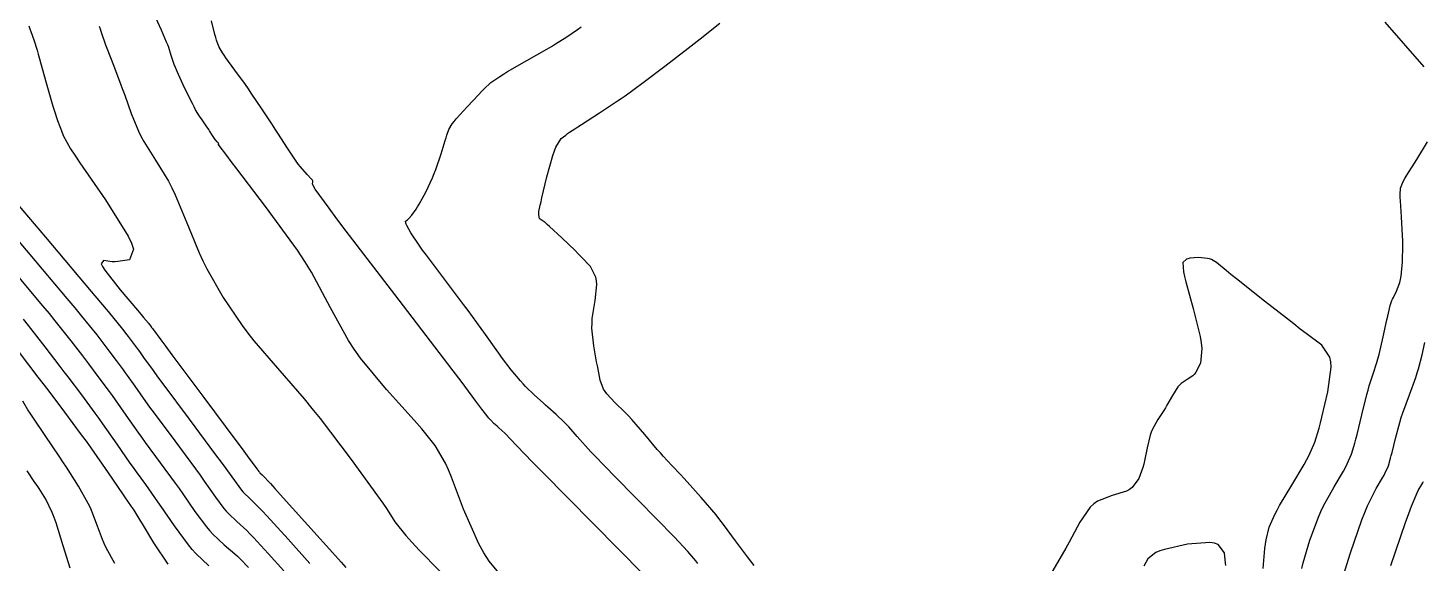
# Model space of a CAD drawing. Header units: metres. Extents: x 837117 to 838479, y 1189012 to 1191015.
# Drawn here: x 837527.3 to 837614.8, y 1190441.1 to 1190474.6 of the extents above; entities that cross this region are included whole.
import ezdxf

# ---------------------------------------------------------------- set-up
doc = ezdxf.new("R2010")
doc.units = ezdxf.units.M
doc.header["$LTSCALE"] = 0.3
doc.layers.add('COTAS 10', color=1, linetype='Continuous')
doc.layers.add('COTAS INT', color=252, linetype='Continuous')

msp = doc.modelspace()

# ---------------------------------------------------------------- linework, layer by layer
at = {"layer": 'COTAS 10'}
for points in [[(837614.883, 1190472.199), (837612.439, 1190475.003)], [(837531.722, 1190474.745), (837531.779, 1190474.582), (837531.828, 1190474.442), (837531.928, 1190474.134), (837532.059, 1190473.76), (837532.127, 1190473.579), (837532.209, 1190473.365), (837532.619, 1190472.311), (837533.093, 1190471.071), (837533.215, 1190470.74), (837533.333, 1190470.414), (837533.727, 1190469.279), (837534.188, 1190468.159), (837534.348, 1190467.843), (837534.522, 1190467.524), (837535.268, 1190466.348), (837536.077, 1190465.018), (837536.291, 1190464.601), (837536.501, 1190464.163), (837537.223, 1190462.408), (837537.995, 1190460.54), (837538.236, 1190460.03), (837538.49, 1190459.525), (837539.506, 1190457.729), (837540.694, 1190455.969), (837541.057, 1190455.486), (837541.433, 1190455.005), (837542.915, 1190453.286), (837544.583, 1190451.372), (837545.077, 1190450.769), (837545.585, 1190450.134), (837547.536, 1190447.574), (837549.199, 1190445.288), (837549.525, 1190444.825), (837549.794, 1190444.436), (837550.279, 1190443.644), (837550.96, 1190442.796), (837551.352, 1190442.371), (837551.832, 1190441.863), (837554.299, 1190439.345)], [(837607.2, 1190440.724), (837607.286, 1190441.088), (837607.701, 1190442.512), (837608.238, 1190443.943), (837608.4, 1190444.311), (837608.567, 1190444.666), (837609.222, 1190445.85), (837609.812, 1190446.837), (837609.94, 1190447.069), (837610.052, 1190447.283), (837610.326, 1190447.908), (837610.53, 1190448.596), (837610.597, 1190448.849), (837610.669, 1190449.13), (837610.968, 1190450.374), (837611.278, 1190451.633), (837611.356, 1190451.922), (837611.432, 1190452.187), (837611.678, 1190452.931), (837611.913, 1190453.642), (837611.981, 1190453.886), (837612.051, 1190454.149), (837612.313, 1190455.27), (837612.546, 1190456.332), (837612.597, 1190456.559), (837612.641, 1190456.756), (837612.755, 1190457.224), (837612.86, 1190457.531), (837612.901, 1190457.626), (837612.946, 1190457.727), (837613.148, 1190458.126), (837613.347, 1190458.668), (837613.389, 1190458.859), (837613.426, 1190459.066), (837613.513, 1190459.961), (837613.536, 1190461.007), (837613.532, 1190461.31), (837613.524, 1190461.618), (837613.458, 1190462.78), (837613.389, 1190463.789), (837613.379, 1190464), (837613.373, 1190464.183), (837613.385, 1190464.599), (837613.566, 1190465.012), (837613.666, 1190465.192), (837613.789, 1190465.4), (837614.414, 1190466.392), (837615.09, 1190467.493)], [(837538.607, 1190440.89), (837537.798, 1190441.662), (837537.566, 1190441.925), (837537.33, 1190442.209), (837536.446, 1190443.413), (837535.618, 1190444.626), (837535.416, 1190444.916), (837535.227, 1190445.185), (837534.643, 1190445.992), (837534.061, 1190446.793), (837533.872, 1190447.059), (837533.671, 1190447.344), (837532.847, 1190448.535), (837531.959, 1190449.808), (837531.718, 1190450.145), (837531.48, 1190450.475), (837530.635, 1190451.614), (837529.775, 1190452.744), (837529.527, 1190453.07), (837529.275, 1190453.401), (837528.326, 1190454.641), (837527.279, 1190455.975), (837526.965, 1190456.365)]]:
    msp.add_lwpolyline(points, dxfattribs=at)
at = {"layer": 'COTAS INT'}
for points in [[(837557.641, 1190439.447), (837556.207, 1190441.185), (837555.865, 1190441.716), (837555.547, 1190442.269), (837554.597, 1190444.443), (837553.841, 1190446.465), (837553.645, 1190446.922), (837553.454, 1190447.333), (837552.813, 1190448.444), (837551.977, 1190449.482), (837551.663, 1190449.847), (837551.314, 1190450.245), (837549.756, 1190451.964), (837548.13, 1190453.927), (837547.737, 1190454.48), (837547.37, 1190455.036), (837546.252, 1190457.079), (837545.047, 1190459.313), (837544.624, 1190459.99), (837544.162, 1190460.693), (837542.173, 1190463.445), (837540.363, 1190465.807), (837540.013, 1190466.264), (837539.73, 1190466.636), (837539.255, 1190467.27), (837539.223, 1190467.333), (837539.218, 1190467.346), (837539.216, 1190467.356), (837539.224, 1190467.375), (837539.222, 1190467.397), (837539.214, 1190467.409), (837539.202, 1190467.423), (837539.132, 1190467.495), (837539.029, 1190467.611), (837538.998, 1190467.652), (837538.964, 1190467.698), (837538.831, 1190467.897), (837538.642, 1190468.194), (837538.599, 1190468.26), (837538.438, 1190468.505), (837538.274, 1190468.748), (837538.229, 1190468.813), (837538.183, 1190468.878), (837538.02, 1190469.102), (837537.778, 1190469.509), (837537.684, 1190469.688), (837537.577, 1190469.896), (837537.089, 1190470.889), (837536.616, 1190471.918), (837536.517, 1190472.15), (837536.433, 1190472.358), (837536.246, 1190472.919), (837536.094, 1190473.41), (837536.031, 1190473.575), (837535.96, 1190473.752), (837535.627, 1190474.496), (837535.272, 1190475.271)], [(837565.894, 1190440.356), (837562.734, 1190443.544), (837559.549, 1190446.762), (837558.924, 1190447.396), (837558.411, 1190447.92), (837557.489, 1190448.882), (837557.295, 1190449.105), (837557.242, 1190449.161), (837557.189, 1190449.216), (837556.999, 1190449.393), (837556.808, 1190449.559), (837556.7, 1190449.655), (837556.501, 1190449.834), (837556.297, 1190450.035), (837556.239, 1190450.097), (837556.181, 1190450.162), (837555.969, 1190450.42), (837555.747, 1190450.714), (837555.683, 1190450.801), (837555.617, 1190450.89), (837555.372, 1190451.235), (837554.437, 1190452.479), (837553.937, 1190453.135), (837553.332, 1190453.926), (837550.276, 1190457.912), (837547.234, 1190461.888), (837546.638, 1190462.674), (837546.149, 1190463.324), (837545.27, 1190464.531), (837545.139, 1190464.789), (837545.121, 1190464.84), (837545.111, 1190464.882), (837545.143, 1190464.962), (837545.137, 1190465.05), (837545.103, 1190465.097), (837545.055, 1190465.156), (837544.768, 1190465.45), (837544.351, 1190465.921), (837544.221, 1190466.091), (837544.085, 1190466.277), (837543.542, 1190467.089), (837542.942, 1190468.03), (837542.77, 1190468.297), (837542.595, 1190468.567), (837541.941, 1190469.566), (837541.271, 1190470.558), (837541.086, 1190470.824), (837540.901, 1190471.086), (837540.236, 1190472.001), (837539.678, 1190472.768), (837539.561, 1190472.936), (837539.46, 1190473.086), (837539.23, 1190473.468), (837539.085, 1190473.874), (837539.037, 1190474.039), (837538.986, 1190474.227), (837538.774, 1190475.095)], [(837572.832, 1190440.917), (837572.616, 1190441.185), (837572.404, 1190441.455), (837571.67, 1190442.457), (837570.906, 1190443.496), (837570.675, 1190443.79), (837570.436, 1190444.087), (837569.503, 1190445.184), (837568.619, 1190446.17), (837568.411, 1190446.398), (837568.219, 1190446.607), (837567.658, 1190447.196), (837567.12, 1190447.774), (837566.943, 1190447.975), (837566.753, 1190448.193), (837565.967, 1190449.132), (837565.152, 1190450.082), (837564.944, 1190450.309), (837564.744, 1190450.519), (837564.088, 1190451.145), (837563.578, 1190451.677), (837563.471, 1190451.829), (837563.378, 1190451.981), (837563.166, 1190452.546), (837563.034, 1190453.226), (837562.991, 1190453.451), (837562.946, 1190453.692), (837562.762, 1190454.695), (837562.652, 1190455.805), (837562.654, 1190456.113), (837562.67, 1190456.421), (837562.843, 1190457.538), (837562.96, 1190458.545), (837562.94, 1190458.785), (837562.897, 1190459.007), (837562.554, 1190459.667), (837561.978, 1190460.279), (837561.789, 1190460.471), (837561.587, 1190460.673), (837560.751, 1190461.481), (837559.994, 1190462.182), (837559.843, 1190462.317), (837559.716, 1190462.425), (837559.468, 1190462.6), (837559.396, 1190462.634), (837559.38, 1190462.654), (837559.366, 1190462.677), (837559.331, 1190462.799), (837559.316, 1190462.939), (837559.314, 1190462.974), (837559.313, 1190463.008), (837559.32, 1190463.119), (837559.405, 1190463.515), (837559.454, 1190463.729), (837559.514, 1190463.988), (837559.822, 1190465.301), (837560.192, 1190466.646), (837560.291, 1190466.926), (837560.388, 1190467.166), (837560.727, 1190467.698), (837561.007, 1190467.923), (837561.067, 1190467.97), (837561.12, 1190468.011), (837561.249, 1190468.1), (837561.584, 1190468.315), (837561.767, 1190468.434), (837561.989, 1190468.579), (837563.116, 1190469.317), (837564.254, 1190470.068), (837564.483, 1190470.22), (837564.675, 1190470.348), (837565.058, 1190470.61), (837565.474, 1190470.924), (837565.687, 1190471.085), (837565.942, 1190471.278), (837567.217, 1190472.24), (837568.69, 1190473.365), (837569.071, 1190473.661), (837569.439, 1190473.949), (837570.671, 1190474.933)], [(837527.302, 1190474.771), (837527.369, 1190474.587), (837527.432, 1190474.416), (837527.618, 1190473.901), (837527.827, 1190473.246), (837527.904, 1190472.987), (837527.989, 1190472.693), (837528.362, 1190471.352), (837528.735, 1190470.017), (837528.819, 1190469.727), (837528.896, 1190469.473), (837529.106, 1190468.844), (837529.255, 1190468.454), (837529.294, 1190468.35), (837529.331, 1190468.247), (837529.455, 1190467.889), (837529.934, 1190467.061), (837530.195, 1190466.661), (837530.511, 1190466.188), (837532.117, 1190463.864), (837533.546, 1190461.578), (837533.751, 1190461.128), (837533.873, 1190460.758), (837533.626, 1190460.083), (837532.897, 1190459.983), (837532.715, 1190459.975), (837532.541, 1190459.976), (837531.987, 1190460.052), (837531.846, 1190459.85), (837531.934, 1190459.676), (837532.077, 1190459.451), (837533.049, 1190458.212), (837534.13, 1190456.934), (837534.341, 1190456.684), (837534.513, 1190456.479), (837534.817, 1190456.115), (837534.868, 1190456.048), (837534.896, 1190456.012), (837534.942, 1190455.951), (837534.988, 1190455.889), (837535.001, 1190455.871), (837535.014, 1190455.852), (837535.063, 1190455.783), (837535.586, 1190455.077), (837535.899, 1190454.657), (837536.285, 1190454.14), (837538.284, 1190451.462), (837540.3, 1190448.76), (837540.696, 1190448.228), (837541.021, 1190447.789), (837541.612, 1190446.983), (837541.744, 1190446.805), (837541.781, 1190446.762), (837541.817, 1190446.721), (837541.95, 1190446.597), (837542.47, 1190446.05), (837542.751, 1190445.743), (837543.092, 1190445.368), (837544.816, 1190443.452), (837546.557, 1190441.511), (837546.909, 1190441.119), (837547.203, 1190440.792)], [(837569.29, 1190441.048), (837569.162, 1190441.207), (837568.662, 1190441.794), (837567.808, 1190442.706), (837567.457, 1190443.07), (837567.057, 1190443.481), (837565.196, 1190445.37), (837563.334, 1190447.268), (837562.933, 1190447.685), (837562.582, 1190448.056), (837561.728, 1190449.007), (837561.201, 1190449.613), (837561.056, 1190449.767), (837560.912, 1190449.915), (837560.395, 1190450.397), (837559.874, 1190450.851), (837559.727, 1190450.98), (837559.58, 1190451.111), (837559.037, 1190451.598), (837558.481, 1190452.147), (837558.324, 1190452.316), (837558.166, 1190452.493), (837557.588, 1190453.197), (837556.982, 1190453.996), (837556.808, 1190454.233), (837556.63, 1190454.477), (837555.961, 1190455.416), (837555.148, 1190456.546), (837554.878, 1190456.91), (837554.59, 1190457.297), (837553.388, 1190458.878), (837552.259, 1190460.376), (837552.016, 1190460.709), (837551.803, 1190461.008), (837551.285, 1190461.792), (837551.039, 1190462.241), (837550.998, 1190462.328), (837550.969, 1190462.399), (837550.959, 1190462.521), (837551.058, 1190462.588), (837551.096, 1190462.623), (837551.14, 1190462.667), (837551.339, 1190462.886), (837551.614, 1190463.274), (837551.706, 1190463.423), (837551.804, 1190463.591), (837552.216, 1190464.348), (837552.642, 1190465.247), (837552.749, 1190465.504), (837552.852, 1190465.764), (837553.185, 1190466.735), (837553.442, 1190467.576), (837553.497, 1190467.754), (837553.545, 1190467.909), (837553.662, 1190468.274), (837553.882, 1190468.621), (837553.995, 1190468.765), (837554.13, 1190468.929), (837554.809, 1190469.696), (837555.542, 1190470.476), (837555.712, 1190470.65), (837555.867, 1190470.805), (837556.308, 1190471.21), (837556.865, 1190471.597), (837557.094, 1190471.74), (837557.356, 1190471.899), (837558.569, 1190472.603), (837559.819, 1190473.319), (837560.103, 1190473.486), (837560.361, 1190473.64), (837561.069, 1190474.08), (837561.745, 1190474.547), (837561.982, 1190474.717)], [(837525.51, 1190464.866), (837528.357, 1190461.508), (837531.231, 1190458.105), (837531.803, 1190457.424), (837532.28, 1190456.856), (837533.194, 1190455.747), (837533.47, 1190455.386), (837533.543, 1190455.29), (837533.616, 1190455.195), (837533.865, 1190454.866), (837534.111, 1190454.535), (837534.181, 1190454.439), (837534.251, 1190454.341), (837534.509, 1190453.971), (837535.108, 1190453.144), (837535.392, 1190452.758), (837535.729, 1190452.303), (837537.374, 1190450.095), (837539.032, 1190447.866), (837539.376, 1190447.4), (837539.67, 1190446.998), (837540.32, 1190446.091), (837540.647, 1190445.651), (837540.737, 1190445.544), (837540.828, 1190445.444), (837541.156, 1190445.137), (837541.727, 1190444.582), (837541.971, 1190444.325), (837542.252, 1190444.024), (837543.578, 1190442.565), (837544.94, 1190441.048)], [(837525.047, 1190463.152), (837527.364, 1190460.432), (837529.7, 1190457.658), (837530.191, 1190457.071), (837530.613, 1190456.562), (837531.571, 1190455.378), (837532.072, 1190454.724), (837532.205, 1190454.55), (837532.335, 1190454.378), (837532.789, 1190453.782), (837533.234, 1190453.182), (837533.36, 1190453.008), (837533.487, 1190452.83), (837533.955, 1190452.159), (837534.629, 1190451.211), (837534.886, 1190450.858), (837535.173, 1190450.466), (837536.464, 1190448.727), (837537.763, 1190446.973), (837538.056, 1190446.572), (837538.32, 1190446.207), (837539.029, 1190445.198), (837539.55, 1190444.497), (837539.694, 1190444.327), (837539.838, 1190444.167), (837540.361, 1190443.677), (837540.983, 1190443.114), (837541.19, 1190442.908), (837541.412, 1190442.68), (837542.34, 1190441.677), (837543.323, 1190440.585)], [(837604.766, 1190440.735), (837604.884, 1190441.971), (837604.924, 1190442.262), (837604.968, 1190442.53), (837605.156, 1190443.311), (837605.501, 1190444.104), (837605.645, 1190444.379), (837605.81, 1190444.679), (837606.578, 1190445.963), (837607.35, 1190447.253), (837607.516, 1190447.557), (837607.663, 1190447.837), (837608.022, 1190448.653), (837608.285, 1190449.54), (837608.372, 1190449.865), (837608.464, 1190450.224), (837608.844, 1190451.805), (837609.04, 1190453.353), (837609.016, 1190453.691), (837608.958, 1190453.99), (837608.465, 1190454.742), (837607.475, 1190455.468), (837607.104, 1190455.75), (837606.691, 1190456.068), (837604.849, 1190457.507), (837603.101, 1190458.894), (837602.747, 1190459.178), (837602.449, 1190459.419), (837601.844, 1190459.928), (837601.527, 1190460.113), (837601.41, 1190460.149), (837601.281, 1190460.178), (837600.71, 1190460.229), (837600.165, 1190460.189), (837600.052, 1190460.16), (837599.956, 1190460.124), (837599.744, 1190459.93), (837599.779, 1190459.338), (837599.838, 1190459.051), (837599.918, 1190458.71), (837600.384, 1190457.032), (837600.821, 1190455.273), (837600.883, 1190454.881), (837600.919, 1190454.529), (837600.833, 1190453.603), (837600.551, 1190453.044), (837600.464, 1190452.925), (837600.371, 1190452.821), (837600.002, 1190452.574), (837599.619, 1190452.333), (837599.517, 1190452.233), (837599.418, 1190452.118), (837599.077, 1190451.583), (837598.739, 1190450.969), (837598.641, 1190450.804), (837598.541, 1190450.642), (837598.168, 1190450.077), (837597.831, 1190449.47), (837597.755, 1190449.281), (837597.686, 1190449.083), (837597.497, 1190448.294), (837597.331, 1190447.484), (837597.276, 1190447.273), (837597.217, 1190447.067), (837596.97, 1190446.374), (837596.55, 1190445.812), (837596.381, 1190445.69), (837596.19, 1190445.581), (837595.308, 1190445.309), (837594.369, 1190444.943), (837594.141, 1190444.776), (837593.927, 1190444.58), (837593.269, 1190443.633), (837592.609, 1190442.387), (837592.393, 1190442.003), (837592.164, 1190441.6), (837591.216, 1190440.004)], [(837526.37, 1190459.356), (837528.17, 1190457.211), (837528.578, 1190456.718), (837528.946, 1190456.269), (837529.949, 1190455.01), (837530.673, 1190454.063), (837530.866, 1190453.81), (837531.055, 1190453.561), (837531.712, 1190452.698), (837532.357, 1190451.829), (837532.539, 1190451.576), (837532.723, 1190451.319), (837533.401, 1190450.347), (837534.15, 1190449.278), (837534.379, 1190448.959), (837534.617, 1190448.63), (837535.553, 1190447.359), (837536.495, 1190446.079), (837536.736, 1190445.744), (837536.969, 1190445.417), (837537.738, 1190444.306), (837538.452, 1190443.343), (837538.651, 1190443.109), (837538.849, 1190442.89), (837539.567, 1190442.217), (837540.24, 1190441.646), (837540.41, 1190441.491), (837540.573, 1190441.337), (837541.102, 1190440.79)], [(837609.603, 1190439.646), (837610.247, 1190441.713), (837610.974, 1190443.781), (837611.154, 1190444.242), (837611.325, 1190444.654), (837611.865, 1190445.736), (837612.275, 1190446.421), (837612.363, 1190446.582), (837612.441, 1190446.73), (837612.631, 1190447.163), (837612.772, 1190447.64), (837612.819, 1190447.816), (837612.869, 1190448.011), (837613.076, 1190448.873), (837613.349, 1190449.895), (837613.441, 1190450.191), (837613.539, 1190450.491), (837613.95, 1190451.623), (837614.351, 1190452.718), (837614.443, 1190452.996), (837614.526, 1190453.264), (837614.755, 1190454.137), (837614.928, 1190454.908)], [(837526.703, 1190454.272), (837527.876, 1190452.739), (837528.188, 1190452.33), (837528.495, 1190451.927), (837529.558, 1190450.53), (837530.602, 1190449.122), (837530.898, 1190448.713), (837531.196, 1190448.297), (837532.293, 1190446.723), (837533.192, 1190445.411), (837533.365, 1190445.159), (837533.505, 1190444.956), (837533.733, 1190444.624), (837533.766, 1190444.577), (837533.782, 1190444.553), (837533.802, 1190444.524), (837533.899, 1190444.38), (837534.161, 1190443.961), (837534.284, 1190443.759), (837534.429, 1190443.52), (837535.136, 1190442.343), (837536.029, 1190441.007)], [(837532.7, 1190441.042), (837532.159, 1190442.027), (837532.036, 1190442.285), (837531.924, 1190442.536), (837531.618, 1190443.388), (837531.294, 1190444.264), (837531.171, 1190444.53), (837531.034, 1190444.807), (837530.423, 1190445.889), (837529.674, 1190447.076), (837529.452, 1190447.418), (837529.222, 1190447.766), (837528.337, 1190449.071), (837527.556, 1190450.218), (837527.392, 1190450.467), (837527.252, 1190450.687), (837526.933, 1190451.229)], [(837529.901, 1190440.75), (837529.472, 1190442.156), (837529.017, 1190443.601), (837528.896, 1190443.932), (837528.778, 1190444.233), (837528.369, 1190445.072), (837527.949, 1190445.737), (837527.824, 1190445.929), (837527.696, 1190446.124), (837527.2, 1190446.855)], [(837612.792, 1190440.914), (837613.711, 1190443.62), (837613.909, 1190444.173), (837614.083, 1190444.641), (837614.509, 1190445.623), (837614.737, 1190446.005), (837614.786, 1190446.094), (837614.83, 1190446.177)], [(837602.427, 1190440.921), (837602.417, 1190441.066), (837602.353, 1190441.706), (837601.944, 1190442.234), (837601.716, 1190442.309), (837601.438, 1190442.353), (837600.02, 1190442.252), (837598.578, 1190441.927), (837598.285, 1190441.829), (837598.038, 1190441.728), (837597.529, 1190441.334), (837597.287, 1190440.876)]]:
    msp.add_lwpolyline(points, dxfattribs=at)

doc.saveas('drawing.dxf')
